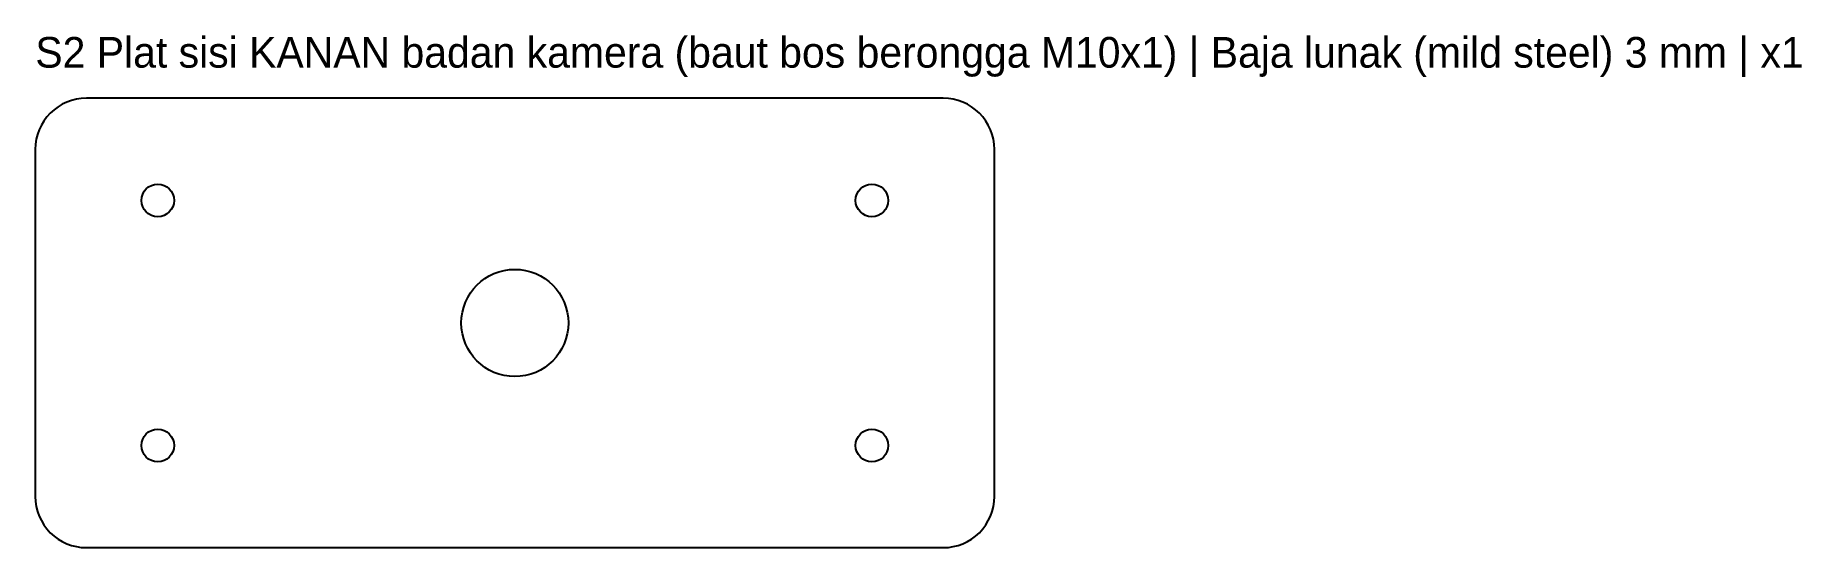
# Model space of a CAD drawing. Header units: millimetres. Extents: x 0 to 173, y 0 to 50.
import ezdxf

# ---------------------------------------------------------------- set-up
doc = ezdxf.new("R2010")
doc.units = ezdxf.units.MM
doc.layers.add('CUT', color=7, linetype='Continuous')
doc.layers.add('LABEL', color=8, linetype='Continuous')

msp = doc.modelspace()

# ---------------------------------------------------------------- linework, layer by layer
at = {"layer": 'CUT'}
msp.add_lwpolyline([(5, 0), (89, 0, 0.414214), (94, 5), (94, 39, 0.414214), (89, 44), (5, 44, 0.414214), (0, 39), (0, 5, 0.414214)], format="xyb", close=True, dxfattribs=at)
for centre, radius in [((12, 34), 1.6), ((82, 34), 1.6), ((47, 22), 5.25), ((12, 10), 1.6), ((82, 10), 1.6)]:
    msp.add_circle(centre, radius, dxfattribs=at)

# ---------------------------------------------------------------- texts
at = {"layer": 'LABEL'}
msp.add_text('S2 Plat sisi KANAN badan kamera (baut bos berongga M10x1) | Baja lunak (mild steel) 3 mm | x1', height=3, dxfattribs=at).set_placement((0, 47))

doc.saveas('drawing.dxf')
